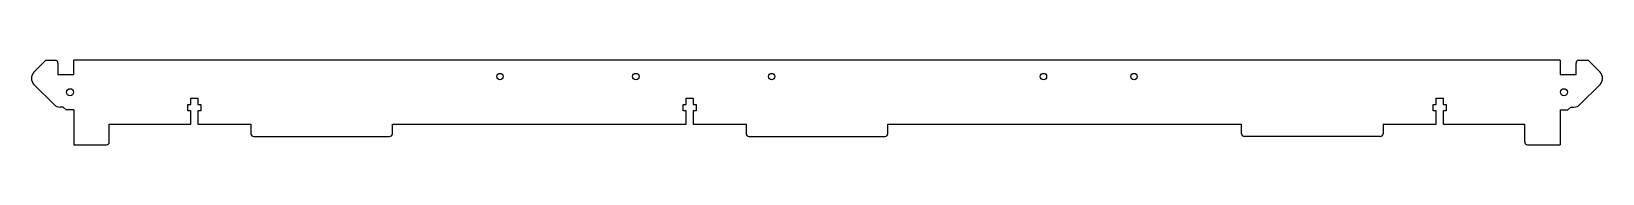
# Model space of a CAD drawing. Extents: x 0 to 1110, y 0 to 60.
import ezdxf

# ---------------------------------------------------------------- set-up
doc = ezdxf.new("R2010")
doc.units = 0
doc.layers.add('Shape2DView', color=7, linetype='CONTINUOUS')

msp = doc.modelspace()

# ---------------------------------------------------------------- linework, layer by layer
at = {"layer": 'Shape2DView'}
for p, q in [((1.7196, 51.0147), (10.2049, 59.5)), ((10.2049, 59.5), (16.6902, 59.5)), ((18.6902, 57.5), (18.6902, 49.5)), ((1079.99, 59.5), (29.9902, 59.5)), ((29.9902, 49.5), (29.9902, 59.5)), ((1079.99, 59.5), (1079.99, 49.5)), ((1091.29, 49.5), (1091.29, 57.5)), ((1093.29, 59.5), (1099.78, 59.5)), ((1099.78, 59.5), (1108.26, 51.0147)), ((18.6902, 49.5), (29.9902, 49.5)), ((1079.99, 49.5), (1091.29, 49.5)), ((15.9917, 28.2574), (1.7196, 42.5294)), ((1108.26, 42.5294), (1093.99, 28.2574)), ((22.4902, 26.5), (20.2344, 26.5)), ((24.4902, 24.5), (22.4902, 26.5)), ((29.9902, 24.5), (24.4902, 24.5)), ((29.9902, 24.5), (29.9902, 0)), ((110.39, 23.9), (110.39, 28.4)), ((110.39, 28.4), (112.559, 28.4)), ((112.559, 23.9), (110.39, 23.9)), ((112.559, 28.4), (112.559, 32.9)), ((112.559, 32.9), (117.421, 32.9)), ((112.559, 14.5), (112.559, 23.9)), ((117.421, 32.9), (117.421, 28.4)), ((117.421, 28.4), (119.59, 28.4)), ((119.59, 23.9), (117.421, 23.9)), ((117.421, 23.9), (117.421, 14.5)), ((119.59, 28.4), (119.59, 23.9)), ((460.39, 23.9), (460.39, 28.4)), ((460.39, 28.4), (462.559, 28.4)), ((462.559, 23.9), (460.39, 23.9)), ((462.559, 28.4), (462.559, 32.9)), ((462.559, 32.9), (467.421, 32.9)), ((462.559, 14.5), (462.559, 23.9)), ((467.421, 32.9), (467.421, 28.4)), ((467.421, 28.4), (469.59, 28.4)), ((469.59, 23.9), (467.421, 23.9)), ((467.421, 23.9), (467.421, 14.5)), ((469.59, 28.4), (469.59, 23.9)), ((990.39, 23.9), (990.39, 28.4)), ((990.39, 28.4), (992.559, 28.4)), ((992.559, 23.9), (990.39, 23.9)), ((992.559, 28.4), (992.559, 32.9)), ((992.559, 32.9), (997.421, 32.9)), ((992.559, 14.5), (992.559, 23.9)), ((997.421, 32.9), (997.421, 28.4)), ((997.421, 28.4), (999.59, 28.4)), ((999.59, 23.9), (997.421, 23.9)), ((997.421, 23.9), (997.421, 14.5)), ((999.59, 28.4), (999.59, 23.9)), ((1079.99, 24.5), (1085.49, 24.5)), ((1079.99, 24.5), (1079.99, 0)), ((1085.49, 24.5), (1087.49, 26.5)), ((1087.49, 26.5), (1089.75, 26.5)), ((54.9902, 2), (54.9902, 14.5)), ((54.9902, 14.5), (112.559, 14.5)), ((117.421, 14.5), (154.99, 14.5)), ((154.99, 14.5), (154.99, 7.8)), ((254.99, 7.8), (254.99, 14.5)), ((254.99, 14.5), (462.559, 14.5)), ((467.421, 14.5), (504.99, 14.5)), ((504.99, 14.5), (504.99, 7.8)), ((604.99, 7.8), (604.99, 14.5)), ((604.99, 14.5), (854.99, 14.5)), ((854.99, 7.8), (854.99, 14.5)), ((954.99, 14.5), (954.99, 7.8)), ((954.99, 14.5), (992.559, 14.5)), ((997.421, 14.5), (1054.99, 14.5)), ((1054.99, 2), (1054.99, 14.5)), ((29.9902, 0), (52.9902, 0)), ((156.99, 5.8), (252.99, 5.8)), ((506.99, 5.8), (602.99, 5.8)), ((952.99, 5.8), (856.99, 5.8)), ((1056.99, 0), (1079.99, 0))]:
    msp.add_line(p, q, dxfattribs=at)
for centre, radius in [((330.99, 48), 2.25), ((426.99, 48), 2.25), ((522.99, 48), 2.25), ((714.99, 48), 2.25), ((778.99, 48), 2.25), ((27.2402, 37), 2.4562), ((1082.74, 37), 2.4562)]:
    msp.add_circle(centre, radius, dxfattribs=at)
for centre, radius, start, end in [((16.6902, 57.5), 2, 0, 90), ((1093.29, 57.5), 2, 90, 180), ((5.9623, 46.7721), 6, 135, -135), ((1104.02, 46.7721), 6, -45, 45), ((20.2344, 32.5), 6, -135, -90), ((1089.75, 32.5), 6, -90, -45), ((52.9902, 2), 2, -90, 0), ((156.99, 7.8), 2, 180, -90), ((252.99, 7.8), 2, -90, 0), ((506.99, 7.8), 2, 180, -90), ((602.99, 7.8), 2, -90, 0), ((856.99, 7.8), 2, 180, -90), ((952.99, 7.8), 2, -90, 0), ((1056.99, 2), 2, -180, -90)]:
    msp.add_arc(centre, radius, start, end, dxfattribs=at)

doc.saveas('drawing.dxf')
